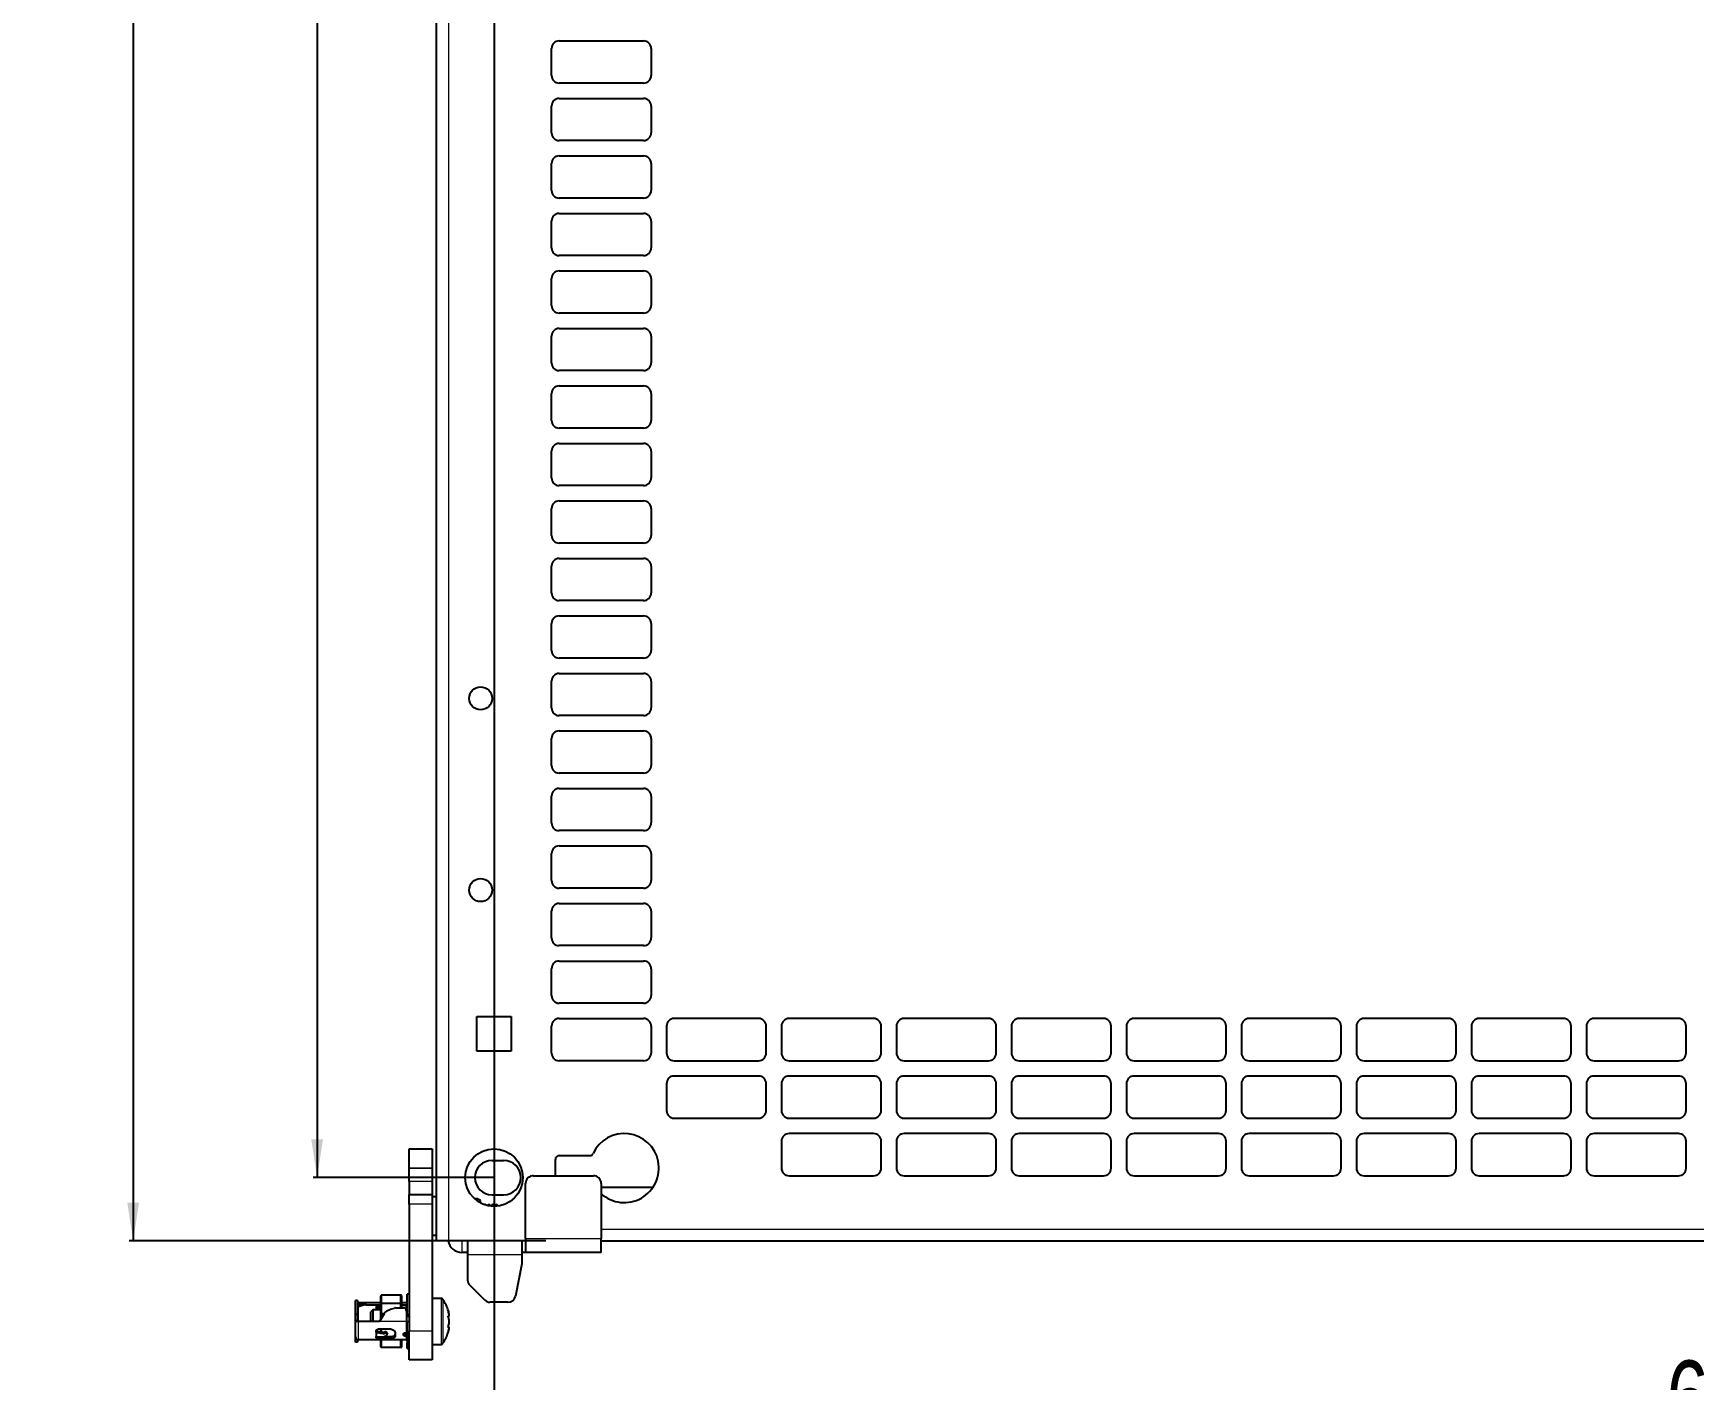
# Model space of a CAD drawing. Header units: millimetres. Extents: x -827 to 1057, y -90 to 1990.
# Drawn here: x -827.3 to -394, y 93.7 to 445 of the extents above; entities that cross this region are included whole.
import ezdxf

# ---------------------------------------------------------------- set-up
doc = ezdxf.new("R2010")
doc.units = ezdxf.units.MM
doc.layers.add('FORMAT', color=7, linetype='Continuous')
doc.styles.add('SLDTEXTSTYLE0', font='TXT', dxfattribs={"width": 0.75})
doc.dimstyles.new('SLDDIMSTYLE0', dxfattribs={"dimtxt": 20, "dimasz": 10, "dimexe": 0, "dimexo": 0.0625, "dimgap": 5, "dimtad": 2, "dimdec": 1, "dimrnd": 1e-09, "dimzin": 12, "dimdsep": 46, "dimtxsty": 'SLDTEXTSTYLE0', "dimsah": 1, "dimcen": 0.09, "dimadec": 0, "dimazin": 3, "dimtfac": 1, "dimtofl": 0, "dimtmove": 0, "dimatfit": 3, "dimfxl": 0, "dimfrac": 2, "dimtolj": 1, "dimtzin": 12, "dimarcsym": 0})

# ---------------------------------------------------------------- blocks, each defined once
blk = doc.blocks.new('_D')
at = {"layer": 'FORMAT'}
for p, q in [((-693.56, 1812.98), (-802.2, 1812.98)), ((-801.2, 1812.98), (-801.2, 129.96)), ((-693.56, 129.96), (-802.2, 129.96))]:
    blk.add_line(p, q, dxfattribs=at)
for points in [[(-801.2, 1812.98), (-802.73, 1802.98), (-799.66, 1802.98)], [(-801.2, 129.96), (-799.66, 139.96), (-802.73, 139.96)]]:
    blk.add_solid(points, dxfattribs=at)
at = {"layer": 'FORMAT', "insert": (-826.98, 941.92), "char_height": 20, "attachment_point": 1, "rotation": 90, "style": 'SLDTEXTSTYLE0'}
blk.add_mtext('1683', dxfattribs=at)
blk = doc.blocks.new('_D_4')
at = {"layer": 'FORMAT'}
for p, q in [((-707.05, 971.46), (-707.05, 71.97)), ((-51.05, 971.46), (-51.05, 71.97)), ((-707.05, 72.97), (-51.05, 72.97))]:
    blk.add_line(p, q, dxfattribs=at)
for points in [[(-707.05, 72.97), (-697.05, 71.43), (-697.05, 74.51)], [(-51.05, 72.97), (-61.05, 74.51), (-61.05, 71.43)]]:
    blk.add_solid(points, dxfattribs=at)
at = {"layer": 'FORMAT', "insert": (-401.21, 98.75), "char_height": 20, "attachment_point": 1, "style": 'SLDTEXTSTYLE0'}
blk.add_mtext('656', dxfattribs=at)
blk = doc.blocks.new('_D_5')
at = {"layer": 'FORMAT'}
for p, q in [((-707.06, 1796.47), (-754.2, 1796.47)), ((-753.2, 1796.47), (-753.2, 146.47)), ((-707.06, 146.47), (-754.2, 146.47))]:
    blk.add_line(p, q, dxfattribs=at)
for points in [[(-753.2, 1796.47), (-754.73, 1786.47), (-751.66, 1786.47)], [(-753.2, 146.47), (-751.66, 156.47), (-754.73, 156.47)]]:
    blk.add_solid(points, dxfattribs=at)
at = {"layer": 'FORMAT', "insert": (-778.98, 941.92), "char_height": 20, "attachment_point": 1, "rotation": 90, "style": 'SLDTEXTSTYLE0'}
blk.add_mtext('1650', dxfattribs=at)

msp = doc.modelspace()

# ---------------------------------------------------------------- linework, layer by layer
at = {"color": 7, "linetype": 'Continuous', "lineweight": 25}
for p, q in [((-722.05, 129.97), (-722.05, 1812.97)), ((-690.05, 442.97), (-668.05, 442.97)), ((-692.05, 433.97), (-692.05, 440.97)), ((-666.05, 440.97), (-666.05, 433.97)), ((-668.05, 431.97), (-690.05, 431.97)), ((-692.05, 418.97), (-692.05, 425.97)), ((-690.05, 427.97), (-668.05, 427.97)), ((-666.05, 425.97), (-666.05, 418.97)), ((-668.05, 416.97), (-690.05, 416.97)), ((-690.05, 412.97), (-668.05, 412.97)), ((-692.05, 403.97), (-692.05, 410.97)), ((-666.05, 410.97), (-666.05, 403.97)), ((-668.05, 401.97), (-690.05, 401.97)), ((-692.05, 388.97), (-692.05, 395.97)), ((-690.05, 397.97), (-668.05, 397.97)), ((-666.05, 395.97), (-666.05, 388.97)), ((-668.05, 386.97), (-690.05, 386.97)), ((-690.05, 382.97), (-668.05, 382.97)), ((-692.05, 373.97), (-692.05, 380.97)), ((-666.05, 380.97), (-666.05, 373.97)), ((-668.05, 371.97), (-690.05, 371.97)), ((-692.05, 358.97), (-692.05, 365.97)), ((-690.05, 367.97), (-668.05, 367.97)), ((-666.05, 365.97), (-666.05, 358.97)), ((-668.05, 356.97), (-690.05, 356.97)), ((-692.05, 343.97), (-692.05, 350.97)), ((-690.05, 352.97), (-668.05, 352.97)), ((-666.05, 350.97), (-666.05, 343.97)), ((-668.05, 341.97), (-690.05, 341.97)), ((-690.05, 337.97), (-668.05, 337.97)), ((-692.05, 328.97), (-692.05, 335.97)), ((-666.05, 335.97), (-666.05, 328.97)), ((-668.05, 326.97), (-690.05, 326.97)), ((-692.05, 313.97), (-692.05, 320.97)), ((-690.05, 322.97), (-668.05, 322.97)), ((-666.05, 320.97), (-666.05, 313.97)), ((-668.05, 311.97), (-690.05, 311.97)), ((-690.05, 307.97), (-668.05, 307.97)), ((-692.05, 298.97), (-692.05, 305.97)), ((-666.05, 305.97), (-666.05, 298.97)), ((-668.05, 296.97), (-690.05, 296.97)), ((-692.05, 283.97), (-692.05, 290.97)), ((-690.05, 292.97), (-668.05, 292.97)), ((-666.05, 290.97), (-666.05, 283.97)), ((-668.05, 281.97), (-690.05, 281.97)), ((-690.05, 277.97), (-668.05, 277.97)), ((-692.05, 268.97), (-692.05, 275.97)), ((-666.05, 275.97), (-666.05, 268.97)), ((-668.05, 266.97), (-690.05, 266.97)), ((-692.05, 253.97), (-692.05, 260.97)), ((-690.05, 262.97), (-668.05, 262.97)), ((-666.05, 260.97), (-666.05, 253.97)), ((-668.05, 251.97), (-690.05, 251.97)), ((-690.05, 247.97), (-668.05, 247.97)), ((-692.05, 238.97), (-692.05, 245.97)), ((-666.05, 245.97), (-666.05, 238.97)), ((-668.05, 236.97), (-690.05, 236.97)), ((-692.05, 223.97), (-692.05, 230.97)), ((-690.05, 232.97), (-668.05, 232.97)), ((-666.05, 230.97), (-666.05, 223.97)), ((-668.05, 221.97), (-690.05, 221.97)), ((-690.05, 217.97), (-668.05, 217.97)), ((-692.05, 208.97), (-692.05, 215.97)), ((-666.05, 215.97), (-666.05, 208.97)), ((-668.05, 206.97), (-690.05, 206.97)), ((-692.05, 193.97), (-692.05, 200.97)), ((-690.05, 202.97), (-668.05, 202.97)), ((-666.05, 200.97), (-666.05, 193.97)), ((-668.05, 191.97), (-690.05, 191.97)), ((-711.55, 188.47), (-702.55, 188.47)), ((-711.55, 179.47), (-711.55, 188.47)), ((-702.55, 188.47), (-702.55, 179.47)), ((-690.05, 187.97), (-668.05, 187.97)), ((-638.05, 187.97), (-660.05, 187.97)), ((-608.05, 187.97), (-630.05, 187.97)), ((-578.05, 187.97), (-600.05, 187.97)), ((-548.05, 187.97), (-570.05, 187.97)), ((-518.05, 187.97), (-540.05, 187.97)), ((-488.05, 187.97), (-510.05, 187.97)), ((-458.05, 187.97), (-480.05, 187.97)), ((-428.05, 187.97), (-450.05, 187.97)), ((-398.05, 187.97), (-420.05, 187.97)), ((-692.05, 178.97), (-692.05, 185.97)), ((-666.05, 185.97), (-666.05, 178.97)), ((-662.05, 185.97), (-662.05, 178.97)), ((-636.05, 178.97), (-636.05, 185.97)), ((-632.05, 185.97), (-632.05, 178.97)), ((-606.05, 178.97), (-606.05, 185.97)), ((-602.05, 185.97), (-602.05, 178.97)), ((-576.05, 178.97), (-576.05, 185.97)), ((-572.05, 185.97), (-572.05, 178.97)), ((-546.05, 178.97), (-546.05, 185.97)), ((-542.05, 185.97), (-542.05, 178.97)), ((-516.05, 178.97), (-516.05, 185.97)), ((-512.05, 185.97), (-512.05, 178.97)), ((-486.05, 178.97), (-486.05, 185.97)), ((-482.05, 185.97), (-482.05, 178.97)), ((-456.05, 178.97), (-456.05, 185.97)), ((-452.05, 185.97), (-452.05, 178.97)), ((-426.05, 178.97), (-426.05, 185.97)), ((-422.05, 185.97), (-422.05, 178.97)), ((-396.05, 178.97), (-396.05, 185.97)), ((-702.55, 179.47), (-711.55, 179.47)), ((-668.05, 176.97), (-690.05, 176.97)), ((-660.05, 176.97), (-638.05, 176.97)), ((-630.05, 176.97), (-608.05, 176.97)), ((-600.05, 176.97), (-578.05, 176.97)), ((-570.05, 176.97), (-548.05, 176.97)), ((-540.05, 176.97), (-518.05, 176.97)), ((-510.05, 176.97), (-488.05, 176.97)), ((-480.05, 176.97), (-458.05, 176.97)), ((-450.05, 176.97), (-428.05, 176.97)), ((-420.05, 176.97), (-398.05, 176.97)), ((-662.05, 170.97), (-662.05, 163.97)), ((-638.05, 172.97), (-660.05, 172.97)), ((-636.05, 163.97), (-636.05, 170.97)), ((-632.05, 170.97), (-632.05, 163.97)), ((-608.05, 172.97), (-630.05, 172.97)), ((-606.05, 163.97), (-606.05, 170.97)), ((-602.05, 170.97), (-602.05, 163.97)), ((-578.05, 172.97), (-600.05, 172.97)), ((-576.05, 163.97), (-576.05, 170.97)), ((-572.05, 170.97), (-572.05, 163.97)), ((-548.05, 172.97), (-570.05, 172.97)), ((-546.05, 163.97), (-546.05, 170.97)), ((-542.05, 170.97), (-542.05, 163.97)), ((-518.05, 172.97), (-540.05, 172.97)), ((-516.05, 163.97), (-516.05, 170.97)), ((-512.05, 170.97), (-512.05, 163.97)), ((-488.05, 172.97), (-510.05, 172.97)), ((-486.05, 163.97), (-486.05, 170.97)), ((-482.05, 170.97), (-482.05, 163.97)), ((-458.05, 172.97), (-480.05, 172.97)), ((-456.05, 163.97), (-456.05, 170.97)), ((-452.05, 170.97), (-452.05, 163.97)), ((-428.05, 172.97), (-450.05, 172.97)), ((-426.05, 163.97), (-426.05, 170.97)), ((-422.05, 170.97), (-422.05, 163.97)), ((-398.05, 172.97), (-420.05, 172.97)), ((-396.05, 163.97), (-396.05, 170.97)), ((-660.05, 161.97), (-638.05, 161.97)), ((-630.05, 161.97), (-608.05, 161.97)), ((-600.05, 161.97), (-578.05, 161.97)), ((-570.05, 161.97), (-548.05, 161.97)), ((-540.05, 161.97), (-518.05, 161.97)), ((-510.05, 161.97), (-488.05, 161.97)), ((-480.05, 161.97), (-458.05, 161.97)), ((-450.05, 161.97), (-428.05, 161.97)), ((-420.05, 161.97), (-398.05, 161.97)), ((-632.05, 155.97), (-632.05, 148.97)), ((-608.05, 157.97), (-630.05, 157.97)), ((-606.05, 148.97), (-606.05, 155.97)), ((-602.05, 155.97), (-602.05, 148.97)), ((-578.05, 157.97), (-600.05, 157.97)), ((-576.05, 148.97), (-576.05, 155.97)), ((-572.05, 155.97), (-572.05, 148.97)), ((-548.05, 157.97), (-570.05, 157.97)), ((-546.05, 148.97), (-546.05, 155.97)), ((-542.05, 155.97), (-542.05, 148.97)), ((-518.05, 157.97), (-540.05, 157.97)), ((-516.05, 148.97), (-516.05, 155.97)), ((-512.05, 155.97), (-512.05, 148.97)), ((-488.05, 157.97), (-510.05, 157.97)), ((-486.05, 148.97), (-486.05, 155.97)), ((-482.05, 155.97), (-482.05, 148.97)), ((-458.05, 157.97), (-480.05, 157.97)), ((-456.05, 148.97), (-456.05, 155.97)), ((-452.05, 155.97), (-452.05, 148.97)), ((-428.05, 157.97), (-450.05, 157.97)), ((-426.05, 148.97), (-426.05, 155.97)), ((-422.05, 155.97), (-422.05, 148.97)), ((-398.05, 157.97), (-420.05, 157.97)), ((-396.05, 148.97), (-396.05, 155.97)), ((-729.2, 153.97), (-723.2, 153.97)), ((-729.2, 148.97), (-729.2, 153.97)), ((-723.2, 153.97), (-723.2, 148.97)), ((-690.05, 152.21), (-682.1, 152.21)), ((-729.2, 145.43), (-729.2, 148.97)), ((-729.2, 148.97), (-729.2, 148.97)), ((-723.2, 148.97), (-723.2, 145.43)), ((-723.2, 148.97), (-723.2, 148.97)), ((-707.55, 150.97), (-704.55, 150.97)), ((-691.05, 146.97), (-691.05, 151.21)), ((-729.2, 145.43), (-729.2, 142.08)), ((-723.2, 145.43), (-723.2, 142.08)), ((-698.8, 130.57), (-698.8, 144.97)), ((-696.8, 146.97), (-681.1, 146.97)), ((-679.1, 144.97), (-679.1, 130.57)), ((-679.1, 143.96), (-665.56, 143.96)), ((-630.05, 146.97), (-608.05, 146.97)), ((-600.05, 146.97), (-578.05, 146.97)), ((-570.05, 146.97), (-548.05, 146.97)), ((-540.05, 146.97), (-518.05, 146.97)), ((-510.05, 146.97), (-488.05, 146.97)), ((-480.05, 146.97), (-458.05, 146.97)), ((-450.05, 146.97), (-428.05, 146.97)), ((-420.05, 146.97), (-398.05, 146.97)), ((-729.2, 142.08), (-723.2, 142.08)), ((-729.2, 139.58), (-729.2, 142.08)), ((-729.2, 139.58), (-729.2, 106.47)), ((-723.2, 142.08), (-723.2, 139.58)), ((-722.05, 141.47), (-723.2, 141.47)), ((-723.2, 139.58), (-723.2, 106.47)), ((-711.41, 140.97), (-712.14, 140.97)), ((-710.55, 140.47), (-711.41, 140.97)), ((-711.41, 140.37), (-711.41, 140.97)), ((-710.55, 139.84), (-710.55, 140.47)), ((-709.41, 139.47), (-709.48, 139.38)), ((-709.28, 139.47), (-709.41, 139.47)), ((-709.41, 139.36), (-709.41, 139.47)), ((-709.13, 139.27), (-709.28, 139.47)), ((-709.28, 139.31), (-709.28, 139.47)), ((-708.41, 139.47), (-708.64, 139.14)), ((-708.28, 139.47), (-708.41, 139.47)), ((-708.41, 139.1), (-708.41, 139.47)), ((-707.97, 139.03), (-708.28, 139.47)), ((-708.28, 139.07), (-708.28, 139.47)), ((-707.41, 139.47), (-707.74, 139)), ((-707.55, 141.97), (-704.55, 141.97)), ((-707.28, 139.47), (-707.41, 139.47)), ((-707.41, 138.98), (-707.41, 139.47)), ((-706.93, 138.97), (-707.28, 139.47)), ((-707.28, 138.98), (-707.28, 139.47)), ((-706.41, 139.47), (-706.76, 138.98)), ((-706.3, 139.47), (-706.41, 139.47)), ((-706.41, 139), (-706.41, 139.47)), ((-706.05, 139.22), (-706.3, 139.47)), ((-706.3, 139.01), (-706.3, 139.47)), ((-706.05, 139.04), (-706.05, 139.22)), ((-723.2, 131.47), (-722.05, 131.47)), ((-718.95, 129.97), (-722.05, 129.97)), ((-713.95, 129.97), (-718.95, 129.97)), ((-713.95, 129.97), (-713.95, 126.37)), ((-699.8, 129.97), (-713.95, 129.97)), ((-699.8, 129.97), (-699.8, 126.37)), ((-698.8, 129.97), (-699.8, 129.97)), ((-698.8, 130.57), (-698.8, 126.97)), ((-679.1, 126.97), (-679.1, 130.57)), ((-713.95, 126.97), (-715.45, 126.97)), ((-713.95, 126.37), (-713.95, 119.8)), ((-698.8, 126.97), (-699.8, 126.97)), ((-699.8, 126.37), (-699.8, 123.97)), ((-679.1, 126.97), (-698.8, 126.97)), ((-679.1, 129.96), (-78.5, 129.96)), ((-699.8, 123.97), (-701.47, 115.58)), ((-709.53, 114.56), (-713.36, 118.39)), ((-742.7, 114.4), (-743.2, 114.4)), ((-743.2, 110.8), (-743.2, 114.4)), ((-742.7, 114.4), (-742.7, 110.8)), ((-740.5, 113.82), (-742.5, 113.82)), ((-742, 113.37), (-742.5, 113.37)), ((-742.5, 113.37), (-742.5, 112.91)), ((-742.5, 112.91), (-742, 112.91)), ((-742, 112.91), (-742, 113.37)), ((-740.5, 113.32), (-740.5, 113.82)), ((-736.6, 113.82), (-740.5, 113.82)), ((-740.5, 113.32), (-736.6, 113.32)), ((-737.8, 112.68), (-737.8, 112.51)), ((-737.3, 112.91), (-736.6, 112.91)), ((-736.48, 115.82), (-736.6, 115.59)), ((-736.6, 113.64), (-736.6, 115.59)), ((-736.48, 113.67), (-736.6, 113.64)), ((-736.6, 110.97), (-736.6, 113.64)), ((-736.48, 115.82), (-736.48, 113.67)), ((-731.4, 115.82), (-736.48, 115.82)), ((-736.48, 113.67), (-736.48, 110.97)), ((-731.4, 113.67), (-736.48, 113.67)), ((-731.4, 113.67), (-731.4, 115.82)), ((-731.2, 115.69), (-731.4, 115.82)), ((-731.4, 112.47), (-731.4, 113.67)), ((-731.2, 113.65), (-731.4, 113.67)), ((-731.2, 115.69), (-731.2, 113.65)), ((-729.9, 113.82), (-731.2, 113.82)), ((-731.2, 113.65), (-731.2, 112.47)), ((-731.2, 113.32), (-729.9, 113.32)), ((-730, 113.12), (-731.2, 113.12)), ((-730, 113.12), (-730, 112.1)), ((-729.2, 116.07), (-729.7, 116.07)), ((-729.7, 110.81), (-729.7, 116.07)), ((-720.87, 114.97), (-723.2, 114.97)), ((-703.43, 113.97), (-708.12, 113.97)), ((-742.7, 110.8), (-743.2, 110.8)), ((-743.2, 109.1), (-743.2, 110.8)), ((-742.7, 109.1), (-743.2, 109.1)), ((-743.2, 108.97), (-743.2, 109.1)), ((-742.5, 108.97), (-743.2, 108.97)), ((-743.2, 104.82), (-743.2, 108.97)), ((-742.7, 110.8), (-742.7, 109.1)), ((-742.7, 109.1), (-742.7, 108.97)), ((-736.9, 108.97), (-742.5, 108.97)), ((-738.7, 111.97), (-739.2, 111.47)), ((-739.2, 108.97), (-739.2, 111.47)), ((-736.6, 111.97), (-738.7, 111.97)), ((-738.7, 111.97), (-738.7, 108.97)), ((-737.8, 112.51), (-736.6, 112.63)), ((-737.8, 112.51), (-737.8, 111.97)), ((-735.74, 110.97), (-736.9, 108.97)), ((-736.48, 110.97), (-736.6, 110.97)), ((-736.6, 109.49), (-736.6, 110.97)), ((-735.74, 110.97), (-736.48, 110.97)), ((-736.48, 110.97), (-736.48, 109.69)), ((-732.8, 112.47), (-730.65, 112.47)), ((-730, 112.42), (-729.9, 112.42)), ((-729.7, 111.97), (-729.94, 111.97)), ((-729.9, 111.72), (-729.9, 108.97)), ((-729.7, 110.41), (-729.9, 110.42)), ((-729.7, 108.97), (-729.9, 108.97)), ((-729.7, 110.28), (-729.7, 110.81)), ((-729.7, 110.81), (-729.2, 110.81)), ((-729.2, 110.28), (-729.7, 110.28)), ((-729.7, 104.65), (-729.7, 108.97)), ((-729.7, 108.97), (-729.2, 108.97)), ((-718.8, 110.82), (-718.77, 110.82)), ((-743.2, 103.54), (-743.2, 104.82)), ((-742.7, 104.15), (-742.7, 103.54)), ((-740.5, 104.12), (-742.5, 104.12)), ((-729.9, 104.12), (-740.5, 104.12)), ((-737.8, 106.16), (-737.8, 106.48)), ((-737.8, 106.16), (-737.8, 105.02)), ((-737.8, 104.81), (-737.8, 105.02)), ((-734, 106.92), (-737.3, 106.92)), ((-734, 104.58), (-737.3, 104.58)), ((-736.6, 106.2), (-736.6, 106.92)), ((-736.6, 102.36), (-736.6, 104.12)), ((-736.48, 106.92), (-736.48, 106.15)), ((-736.48, 104.12), (-736.48, 102.13)), ((-735.71, 105.03), (-734, 105.03)), ((-734.91, 105.92), (-735.14, 106.21)), ((-734.87, 105.78), (-734.87, 105.75)), ((-732.8, 105.22), (-732.8, 105.9)), ((-731.4, 102.13), (-731.4, 104.12)), ((-731.2, 104.12), (-731.2, 102.26)), ((-730.7, 105.48), (-730.7, 105.6)), ((-730.15, 106.02), (-729.9, 106.02)), ((-730.15, 105.52), (-729.9, 105.52)), ((-730.15, 105.12), (-729.9, 105.12)), ((-730, 106.02), (-730, 105.52)), ((-730, 105.97), (-729.74, 105.97)), ((-729.2, 104.65), (-729.7, 104.65)), ((-729.7, 104.65), (-729.7, 103.34)), ((-729.2, 98.97), (-729.2, 106.47)), ((-723.2, 106.47), (-723.2, 98.97)), ((-718.84, 107.44), (-718.99, 107.44)), ((-742.7, 103.54), (-743.2, 103.54)), ((-736.6, 102.36), (-736.48, 102.13)), ((-731.4, 102.13), (-736.48, 102.13)), ((-731.4, 102.13), (-731.2, 102.26)), ((-729.2, 103.34), (-729.7, 103.34)), ((-729.7, 101.87), (-729.7, 103.34)), ((-729.7, 101.87), (-729.2, 101.87)), ((-723.2, 102.97), (-720.87, 102.97)), ((-723.2, 98.97), (-729.2, 98.97))]:
    msp.add_line(p, q, dxfattribs=at)
at = {"color": 8, "linetype": 'Continuous', "lineweight": 18}
for p, q in [((-718.95, 1812.97), (-718.95, 129.97)), ((-729.2, 148.97), (-723.2, 148.97)), ((-723.2, 148.97), (-729.2, 148.97)), ((-723.2, 145.43), (-729.2, 145.43)), ((-723.2, 139.58), (-729.2, 139.58)), ((-715.45, 129.97), (-715.45, 126.97)), ((-698.8, 130.57), (-679.1, 130.57)), ((-679.1, 133.06), (-78.5, 133.06)), ((-699.8, 126.37), (-713.95, 126.37)), ((-742.5, 112.91), (-742.5, 108.97)), ((-729.9, 112.42), (-729.9, 113.32)), ((-720.87, 114.97), (-720.87, 108.7)), ((-720.43, 114.74), (-720.43, 108.71)), ((-742.5, 108.97), (-742.5, 104.12)), ((-729.9, 108.97), (-736.9, 108.97)), ((-729.9, 106.02), (-729.9, 108.97)), ((-720.87, 108.7), (-720.87, 102.97)), ((-720.43, 108.71), (-720.43, 103.2)), ((-737.3, 105.03), (-737.3, 104.58)), ((-734, 104.58), (-734, 105.03)), ((-730.15, 105.52), (-730.15, 105.12)), ((-729.9, 104.12), (-729.9, 105.12)), ((-729.2, 106.47), (-723.2, 106.47))]:
    msp.add_line(p, q, dxfattribs=at)
at = {"color": 7, "linetype": 'Continuous', "lineweight": 25, "flags": 128}
for points in [[(-742.5, 113.82), (-742.63, 113.81), (-742.7, 113.79)], [(-729.7, 113.35), (-729.76, 113.34), (-729.9, 113.32)], [(-729.7, 112.45), (-729.76, 112.43), (-729.9, 112.42)], [(-718.78, 110.87), (-718.89, 111.39), (-718.96, 111.64)], [(-730, 105.85), (-729.95, 105.94), (-729.94, 105.97)], [(-729.7, 105.9), (-729.7, 105.92), (-729.71, 105.94), (-729.73, 105.97), (-729.75, 105.98), (-729.78, 106), (-729.82, 106.01), (-729.86, 106.02), (-729.9, 106.02)], [(-729.7, 105.5), (-729.76, 105.51), (-729.9, 105.52)], [(-718.97, 106.27), (-718.9, 106.54), (-718.78, 107.05)]]:
    msp.add_lwpolyline(points, dxfattribs=at)
at = {"color": 7, "linetype": 'Continuous', "lineweight": 25}
for centre, radius in [((-710.55, 271.47), 3), ((-710.55, 221.47), 3), ((-707.05, 146.47), 7.5)]:
    msp.add_circle(centre, radius, dxfattribs=at)
for centre, radius, start, end in [((-690.05, 440.97), 2, 90, 180), ((-668.05, 440.97), 2, 0, 90), ((-690.05, 433.97), 2, 180, 270), ((-668.05, 433.97), 2, 270, 0), ((-690.05, 425.97), 2, 90, 180), ((-668.05, 425.97), 2, 0, 90), ((-690.05, 418.97), 2, 180, 270), ((-668.05, 418.97), 2, 270, 0), ((-690.05, 410.97), 2, 90, 180), ((-668.05, 410.97), 2, 0, 90), ((-690.05, 403.97), 2, 180, 270), ((-668.05, 403.97), 2, 270, 0), ((-690.05, 395.97), 2, 90, 180), ((-668.05, 395.97), 2, 0, 90), ((-690.05, 388.97), 2, 180, 270), ((-668.05, 388.97), 2, 270, 0), ((-690.05, 380.97), 2, 90, 180), ((-668.05, 380.97), 2, 0, 90), ((-690.05, 373.97), 2, 180, 270), ((-668.05, 373.97), 2, 270, 0), ((-690.05, 365.97), 2, 90, 180), ((-668.05, 365.97), 2, 0, 90), ((-690.05, 358.97), 2, 180, 270), ((-668.05, 358.97), 2, 270, 0), ((-690.05, 350.97), 2, 90, 180), ((-668.05, 350.97), 2, 0, 90), ((-690.05, 343.97), 2, 180, 270), ((-668.05, 343.97), 2, 270, 0), ((-690.05, 335.97), 2, 90, 180), ((-668.05, 335.97), 2, 0, 90), ((-690.05, 328.97), 2, 180, 270), ((-668.05, 328.97), 2, 270, 0), ((-690.05, 320.97), 2, 90, 180), ((-668.05, 320.97), 2, 0, 90), ((-690.05, 313.97), 2, 180, 270), ((-668.05, 313.97), 2, 270, 0), ((-690.05, 305.97), 2, 90, 180), ((-668.05, 305.97), 2, 0, 90), ((-690.05, 298.97), 2, 180, 270), ((-668.05, 298.97), 2, 270, 0), ((-690.05, 290.97), 2, 90, 180), ((-668.05, 290.97), 2, 0, 90), ((-690.05, 283.97), 2, 180, 270), ((-668.05, 283.97), 2, 270, 0), ((-690.05, 275.97), 2, 90, 180), ((-668.05, 275.97), 2, 0, 90), ((-690.05, 268.97), 2, 180, 270), ((-668.05, 268.97), 2, 270, 0), ((-690.05, 260.97), 2, 90, 180), ((-668.05, 260.97), 2, 0, 90), ((-690.05, 253.97), 2, 180, 270), ((-668.05, 253.97), 2, 270, 0), ((-690.05, 245.97), 2, 90, 180), ((-668.05, 245.97), 2, 0, 90), ((-690.05, 238.97), 2, 180, 270), ((-668.05, 238.97), 2, 270, 0), ((-690.05, 230.97), 2, 90, 180), ((-668.05, 230.97), 2, 0, 90), ((-690.05, 223.97), 2, 180, 270), ((-668.05, 223.97), 2, 270, 0), ((-690.05, 215.97), 2, 90, 180), ((-668.05, 215.97), 2, 0, 90), ((-690.05, 208.97), 2, 180, 270), ((-668.05, 208.97), 2, 270, 0), ((-690.05, 200.97), 2, 90, 180), ((-668.05, 200.97), 2, 0, 90), ((-690.05, 193.97), 2, 180, 270), ((-668.05, 193.97), 2, 270, 0), ((-690.05, 185.97), 2, 90, 180), ((-668.05, 185.97), 2, 0, 90), ((-660.05, 185.97), 2, 90, 180), ((-638.05, 185.97), 2, 0, 90), ((-630.05, 185.97), 2, 90, 180), ((-608.05, 185.97), 2, 0, 90), ((-600.05, 185.97), 2, 90, 180), ((-578.05, 185.97), 2, 0, 90), ((-570.05, 185.97), 2, 90, 180), ((-548.05, 185.97), 2, 0, 90), ((-540.05, 185.97), 2, 90, 180), ((-518.05, 185.97), 2, 0, 90), ((-510.05, 185.97), 2, 90, 180), ((-488.05, 185.97), 2, 0, 90), ((-480.05, 185.97), 2, 90, 180), ((-458.05, 185.97), 2, 0, 90), ((-450.05, 185.97), 2, 90, 180), ((-428.05, 185.97), 2, 0, 90), ((-420.05, 185.97), 2, 90, 180), ((-398.05, 185.97), 2, 0, 90), ((-690.05, 178.97), 2, 180, 270), ((-668.05, 178.97), 2, 270, 0), ((-660.05, 178.97), 2, 180, 270), ((-638.05, 178.97), 2, 270, 0), ((-630.05, 178.97), 2, 180, 270), ((-608.05, 178.97), 2, 270, 0), ((-600.05, 178.97), 2, 180, 270), ((-578.05, 178.97), 2, 270, 0), ((-570.05, 178.97), 2, 180, 270), ((-548.05, 178.97), 2, 270, 0), ((-540.05, 178.97), 2, 180, 270), ((-518.05, 178.97), 2, 270, 0), ((-510.05, 178.97), 2, 180, 270), ((-488.05, 178.97), 2, 270, 0), ((-480.05, 178.97), 2, 180, 270), ((-458.05, 178.97), 2, 270, 0), ((-450.05, 178.97), 2, 180, 270), ((-428.05, 178.97), 2, 270, 0), ((-420.05, 178.97), 2, 180, 270), ((-398.05, 178.97), 2, 270, 0), ((-660.05, 170.97), 2, 90, 180), ((-638.05, 170.97), 2, 0, 90), ((-630.05, 170.97), 2, 90, 180), ((-608.05, 170.97), 2, 0, 90), ((-600.05, 170.97), 2, 90, 180), ((-578.05, 170.97), 2, 0, 90), ((-570.05, 170.97), 2, 90, 180), ((-548.05, 170.97), 2, 0, 90), ((-540.05, 170.97), 2, 90, 180), ((-518.05, 170.97), 2, 0, 90), ((-510.05, 170.97), 2, 90, 180), ((-488.05, 170.97), 2, 0, 90), ((-480.05, 170.97), 2, 90, 180), ((-458.05, 170.97), 2, 0, 90), ((-450.05, 170.97), 2, 90, 180), ((-428.05, 170.97), 2, 0, 90), ((-420.05, 170.97), 2, 90, 180), ((-398.05, 170.97), 2, 0, 90), ((-660.05, 163.97), 2, 180, 270), ((-638.05, 163.97), 2, 270, 0), ((-630.05, 163.97), 2, 180, 270), ((-608.05, 163.97), 2, 270, 0), ((-600.05, 163.97), 2, 180, 270), ((-578.05, 163.97), 2, 270, 0), ((-570.05, 163.97), 2, 180, 270), ((-548.05, 163.97), 2, 270, 0), ((-540.05, 163.97), 2, 180, 270), ((-518.05, 163.97), 2, 270, 0), ((-510.05, 163.97), 2, 180, 270), ((-488.05, 163.97), 2, 270, 0), ((-480.05, 163.97), 2, 180, 270), ((-458.05, 163.97), 2, 270, 0), ((-450.05, 163.97), 2, 180, 270), ((-428.05, 163.97), 2, 270, 0), ((-420.05, 163.97), 2, 180, 270), ((-398.05, 163.97), 2, 270, 0), ((-673.05, 148.96), 9, 227.7612, 154.8493), ((-630.05, 155.97), 2, 90, 180), ((-608.05, 155.97), 2, 0, 90), ((-600.05, 155.97), 2, 90, 180), ((-578.05, 155.97), 2, 0, 90), ((-570.05, 155.97), 2, 90, 180), ((-548.05, 155.97), 2, 0, 90), ((-540.05, 155.97), 2, 90, 180), ((-518.05, 155.97), 2, 0, 90), ((-510.05, 155.97), 2, 90, 180), ((-488.05, 155.97), 2, 0, 90), ((-480.05, 155.97), 2, 90, 180), ((-458.05, 155.97), 2, 0, 90), ((-450.05, 155.97), 2, 90, 180), ((-428.05, 155.97), 2, 0, 90), ((-420.05, 155.97), 2, 90, 180), ((-398.05, 155.97), 2, 0, 90), ((-690.05, 151.21), 1, 90, 180), ((-682.1, 153.21), 1, 270, 334.8493), ((-707.55, 146.47), 4.5, 90, 270), ((-704.55, 146.47), 4.5, 270, 90), ((-630.05, 148.97), 2, 180, 270), ((-608.05, 148.97), 2, 270, 0), ((-600.05, 148.97), 2, 180, 270), ((-578.05, 148.97), 2, 270, 0), ((-570.05, 148.97), 2, 180, 270), ((-548.05, 148.97), 2, 270, 0), ((-540.05, 148.97), 2, 180, 270), ((-518.05, 148.97), 2, 270, 0), ((-510.05, 148.97), 2, 180, 270), ((-488.05, 148.97), 2, 270, 0), ((-480.05, 148.97), 2, 180, 270), ((-458.05, 148.97), 2, 270, 0), ((-450.05, 148.97), 2, 180, 270), ((-428.05, 148.97), 2, 270, 0), ((-420.05, 148.97), 2, 180, 270), ((-398.05, 148.97), 2, 270, 0), ((-696.8, 144.97), 2, 90, 180), ((-681.1, 144.97), 2, 0, 90), ((-715.45, 130.57), 3.6, 189.5941, 270), ((-711.95, 119.8), 2, 180, 225), ((-742.5, 113.12), 0.2, 90, 180), ((-729.9, 114.02), 0.2, 270, 0), ((-720.87, 114.43), 0.54, 35.2515, 90), ((-728.6, 108.97), 10, 15.4963, 35.2515), ((-708.12, 115.97), 2, 225, 270), ((-703.43, 115.97), 2, 270, 348.6901), ((-732.8, 111.72), 0.75, 90, 105.0484), ((-730.65, 111.72), 0.75, 0, 90), ((-729.79, 112.05), 0.0996, 305.5332, 356.0721), ((-742.5, 104.82), 0.7, 180, 270), ((-729.88, 104.94), 0.183, 7.3339, 95.8124), ((-729.9, 103.92), 0.2, 0, 90), ((-728.6, 108.97), 10, 324.7485, 344.3485), ((-720.87, 103.51), 0.54, 270, 324.7485)]:
    msp.add_arc(centre, radius, start, end, dxfattribs=at)
for points, knots in [([(-742.5, 113.82), (-742.5, 113.79), (-742.5, 113.73), (-742.5, 113.48), (-742.5, 113.37)], [0, 0, 0, 0, 0.559866, 1, 1, 1, 1]), ([(-740.5, 113.82), (-740.78, 113.79), (-741.28, 113.73), (-741.78, 113.48), (-742, 113.37)], [0, 0, 0, 0, 0.559911, 1, 1, 1, 1]), ([(-740.5, 113.32), (-740.78, 113.3), (-741.28, 113.25), (-741.78, 113.02), (-742, 112.91)], [0, 0, 0, 0, 0.559868, 1, 1, 1, 1]), ([(-737.8, 112.68), (-737.79, 112.71), (-737.78, 112.76), (-737.69, 112.83), (-737.57, 112.89), (-737.43, 112.91), (-737.33, 112.91), (-737.3, 112.91)], [0, 0, 0, 0, 0.214295, 0.42863, 0.64223, 0.856153, 1, 1, 1, 1]), ([(-735.74, 110.97), (-735.57, 111.19), (-735.22, 111.63), (-734.24, 112.1), (-733.48, 112.31), (-732.99, 112.45)], [0, 0, 0, 0, 0.254027, 0.526591, 1, 1, 1, 1]), ([(-729.7, 111.75), (-729.7, 111.74), (-729.7, 111.72), (-729.72, 111.69), (-729.75, 111.66), (-729.83, 111.65), (-729.88, 111.64), (-729.91, 111.63)], [0, 0, 0, 0, 0.187462, 0.362386, 0.517277, 0.750642, 1, 1, 1, 1]), ([(-729.7, 110.69), (-729.7, 110.68), (-729.7, 110.66), (-729.72, 110.63), (-729.75, 110.61), (-729.82, 110.62), (-729.87, 110.62), (-729.9, 110.62)], [0, 0, 0, 0, 0.195302, 0.377541, 0.538909, 0.761383, 1, 1, 1, 1]), ([(-719, 106.17), (-718.99, 106.18), (-718.99, 106.18), (-718.99, 106.21), (-718.94, 106.35), (-718.86, 106.67), (-718.79, 107.04), (-718.76, 107.32), (-718.79, 107.47), (-718.86, 107.44), (-718.94, 107.41), (-718.98, 107.41), (-718.99, 107.43), (-718.99, 107.45), (-719, 107.47), (-718.99, 107.5), (-718.98, 107.56), (-718.93, 107.8), (-718.83, 108.16), (-718.77, 108.65), (-718.77, 109.15), (-718.83, 109.58), (-718.91, 109.9), (-718.97, 110.12), (-718.99, 110.19), (-718.99, 110.24), (-719, 110.26), (-718.99, 110.29), (-718.99, 110.32), (-718.94, 110.35), (-718.86, 110.34), (-718.79, 110.37), (-718.76, 110.52), (-718.79, 110.84), (-718.86, 111.24), (-718.94, 111.57), (-718.98, 111.71), (-718.99, 111.76), (-718.99, 111.77), (-719, 111.77), (-718.99, 111.76), (-718.98, 111.73), (-718.94, 111.6), (-718.91, 111.46), (-718.89, 111.37)], [0, 0, 0, 0, 0.002669, 0.006422, 0.016822, 0.063309, 0.118617, 0.153644, 0.188957, 0.265945, 0.291246, 0.303925, 0.310299, 0.31305, 0.315831, 0.318218, 0.322425, 0.335452, 0.396277, 0.457638, 0.493644, 0.54503, 0.602606, 0.617005, 0.624239, 0.627149, 0.630093, 0.632606, 0.636406, 0.647212, 0.695726, 0.751897, 0.78647, 0.821241, 0.889001, 0.922439, 0.936242, 0.940574, 0.943357, 0.945726, 0.94809, 0.952284, 0.965237, 1, 1, 1, 1]), ([(-718.77, 110.83), (-718.77, 110.83), (-718.77, 110.83), (-718.78, 110.87), (-718.78, 110.88)], [0, 0, 0, 0, 0.963374, 1, 1, 1, 1]), ([(-737.8, 106.48), (-737.79, 106.53), (-737.78, 106.63), (-737.69, 106.76), (-737.57, 106.86), (-737.43, 106.91), (-737.33, 106.92), (-737.3, 106.92)], [0, 0, 0, 0, 0.2143729, 0.4287785, 0.6425919, 0.8566662, 1, 1, 1, 1]), ([(-737.8, 106.45), (-737.37, 106.35), (-736.77, 106.21), (-735.96, 106.1), (-735.67, 106.22), (-735.52, 106.28)], [0, 0, 0, 0, 0.56666, 0.780905, 1, 1, 1, 1]), ([(-737.8, 106.16), (-737.3, 106.05), (-736.63, 105.9), (-735.73, 105.79), (-735.43, 105.91), (-735.27, 105.97)], [0, 0, 0, 0, 0.587693, 0.790818, 1, 1, 1, 1]), ([(-737.8, 105.02), (-737.3, 104.96), (-736.63, 104.88), (-735.73, 104.98), (-735.43, 105.15), (-735.27, 105.24)], [0, 0, 0, 0, 0.587693, 0.790818, 1, 1, 1, 1]), ([(-737.3, 104.58), (-737.35, 104.58), (-737.46, 104.58), (-737.61, 104.62), (-737.73, 104.68), (-737.79, 104.74), (-737.79, 104.79), (-737.8, 104.81)], [0, 0, 0, 0, 0.214445, 0.428893, 0.643239, 0.857188, 1, 1, 1, 1]), ([(-735.52, 106.28), (-735.47, 106.29), (-735.37, 106.32), (-735.26, 106.3), (-735.21, 106.27), (-735.19, 106.25)], [0, 0, 0, 0, 0.369126, 0.738256, 1, 1, 1, 1]), ([(-734.87, 105.78), (-734.87, 105.82), (-734.88, 105.89), (-734.96, 105.97), (-735.07, 106.01), (-735.18, 106), (-735.25, 105.98), (-735.27, 105.97)], [0, 0, 0, 0, 0.225883, 0.451767, 0.67765, 0.903524, 1, 1, 1, 1]), ([(-735.27, 105.24), (-735.22, 105.27), (-735.13, 105.32), (-735, 105.44), (-734.91, 105.57), (-734.87, 105.68), (-734.87, 105.73), (-734.87, 105.75)], [0, 0, 0, 0, 0.225867, 0.451734, 0.677598, 0.903479, 1, 1, 1, 1]), ([(-735.15, 106.21), (-735.16, 106.22), (-735.17, 106.24), (-735.18, 106.25), (-735.19, 106.25)], [0, 0, 0, 0, 0.872289, 1, 1, 1, 1]), ([(-734, 106.92), (-733.86, 106.91), (-733.59, 106.89), (-733.23, 106.7), (-732.96, 106.44), (-732.82, 106.15), (-732.8, 105.97), (-732.8, 105.9)], [0, 0, 0, 0, 0.213238, 0.42649, 0.63916, 0.849598, 1, 1, 1, 1]), ([(-734, 105.03), (-733.86, 105.04), (-733.59, 105.05), (-733.23, 105.14), (-732.96, 105.29), (-732.82, 105.48), (-732.8, 105.63), (-732.8, 105.69)], [0, 0, 0, 0, 0.2128745, 0.4257668, 0.6379374, 0.8473525, 1, 1, 1, 1]), ([(-732.8, 105.22), (-732.81, 105.14), (-732.83, 104.97), (-733.03, 104.78), (-733.33, 104.65), (-733.67, 104.59), (-733.9, 104.58), (-734, 104.58)], [0, 0, 0, 0, 0.212833, 0.42585, 0.635542, 0.846587, 1, 1, 1, 1]), ([(-730.7, 105.6), (-730.69, 105.65), (-730.68, 105.74), (-730.58, 105.86), (-730.44, 105.96), (-730.29, 106.01), (-730.19, 106.02), (-730.15, 106.02)], [0, 0, 0, 0, 0.214305, 0.42865, 0.642279, 0.856223, 1, 1, 1, 1]), ([(-730.15, 105.12), (-730.21, 105.13), (-730.33, 105.14), (-730.5, 105.19), (-730.62, 105.28), (-730.69, 105.38), (-730.69, 105.46), (-730.7, 105.48)], [0, 0, 0, 0, 0.2143929, 0.4287887, 0.6430611, 0.8568545, 1, 1, 1, 1]), ([(-730.66, 105.75), (-730.63, 105.71), (-730.58, 105.64), (-730.44, 105.57), (-730.29, 105.53), (-730.19, 105.52), (-730.15, 105.52)], [0, 0, 0, 0, 0.252501, 0.531568, 0.811143, 1, 1, 1, 1])]:
    msp.add_open_spline(points, degree=3, knots=knots, dxfattribs=at)
at = {"color": 8, "linetype": 'Continuous', "lineweight": 18}
msp.add_open_spline([(-735.27, 105.97), (-735.31, 106.03), (-735.38, 106.11), (-735.46, 106.21), (-735.51, 106.26), (-735.52, 106.28)], degree=3, knots=[0, 0, 0, 0, 0.502362, 0.815418, 1, 1, 1, 1], dxfattribs=at)

# ---------------------------------------------------------------- dimensions: what is measured, and where the dimension line sits
at = {"layer": 'FORMAT'}
for base, p1, p2, angle, picture, middle in [((-801.2, 129.96), (-693.55, 1812.98), (-693.55, 129.96), 90, '_D', (-801.2, 971.47)), ((-753.2, 146.47), (-707.05, 1796.47), (-707.05, 146.47), 90, '_D_5', (-753.2, 971.47)), ((-51.05, 72.97), (-707.05, 971.47), (-51.05, 971.47), 0, '_D_4', (-379.05, 72.97))]:
    dim = msp.add_linear_dim(base=base, p1=p1, p2=p2, angle=angle, dimstyle='SLDDIMSTYLE0', dxfattribs=at)
    dim.commit()
    dim.dimension.update_dxf_attribs({"geometry": picture, "text_midpoint": middle, "dimtype": 160})

doc.saveas('drawing.dxf')
